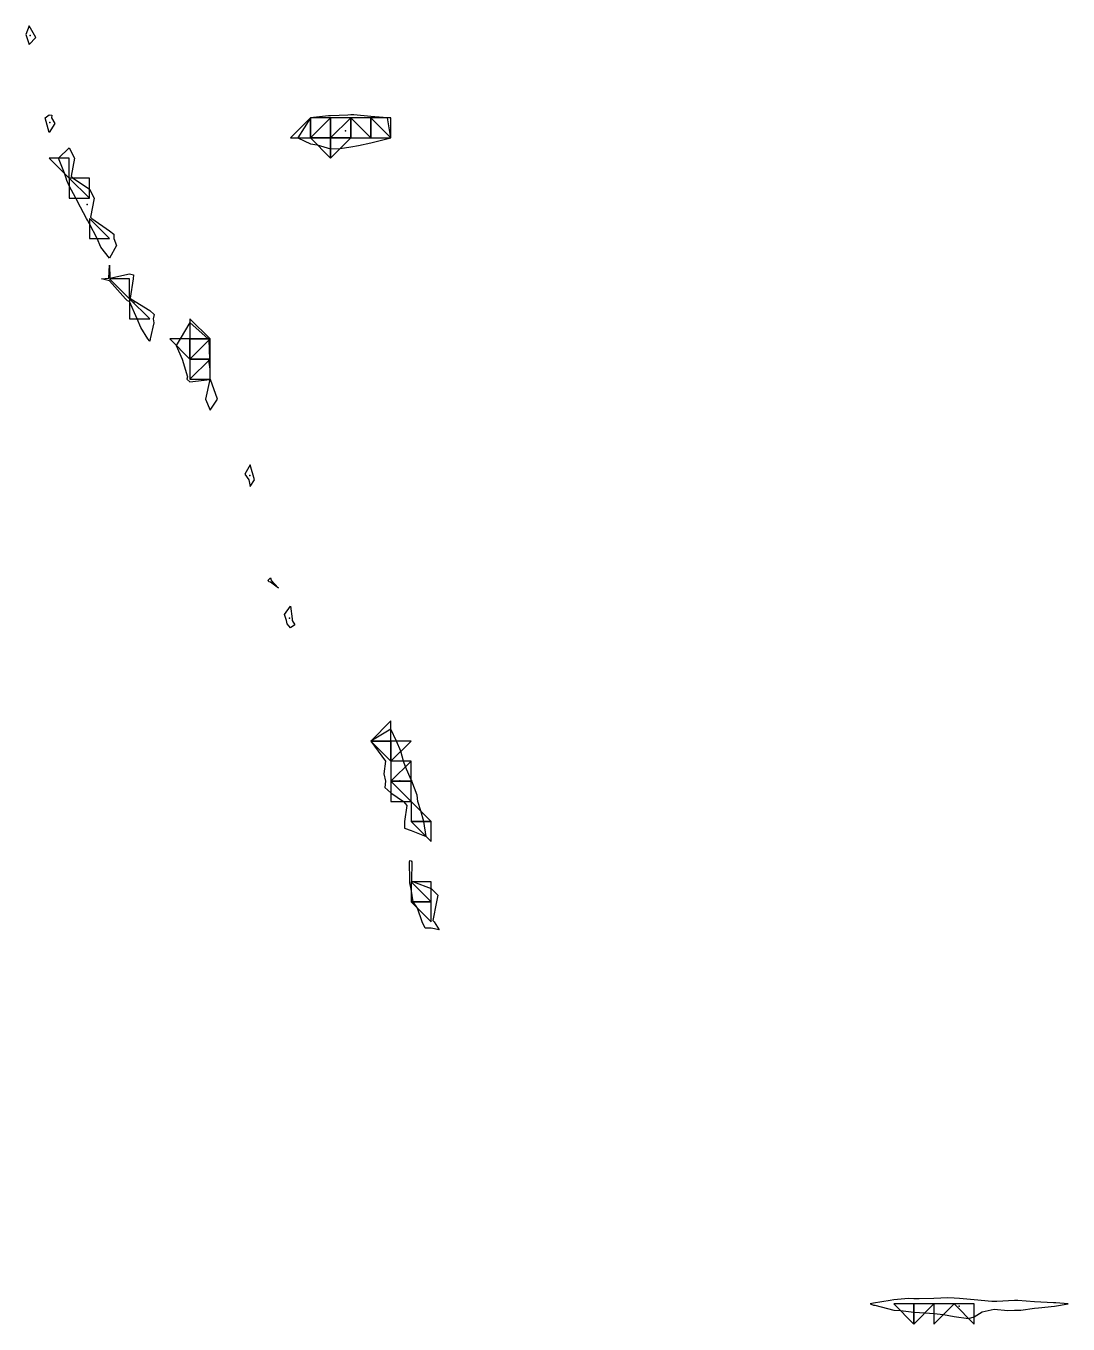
# Model space of a CAD drawing. Header units: metres. Extents: x 4732344 to 4732577, y 2266116 to 2266284.
# Drawn here: x 4732344.12 to 4732370.03, y 2266206.23 to 2266238.52 of the extents above; entities that cross this region are included whole.
import ezdxf

# ---------------------------------------------------------------- set-up
doc = ezdxf.new("R2010")
doc.units = ezdxf.units.M
doc.layers.add('TIN', color=5, linetype='Continuous')

msp = doc.modelspace()

# ---------------------------------------------------------------- linework, layer by layer
at = {"layer": 'corte', "color": 1}
for points in [[(4732344.698, 2266235.871, 1327.854), (4732344.601, 2266236.231, 1327.854), (4732344.698, 2266236.31, 1327.843), (4732344.765, 2266236.298, 1327.838), (4732344.758, 2266236.231, 1327.842), (4732344.839, 2266236.09, 1327.842), (4732344.698, 2266235.871, 1327.854)], [(4732345.651, 2266233.684, 1327.777), (4732345.627, 2266233.731, 1327.779), (4732345.478, 2266234.011, 1327.793), (4732345.362, 2266234.231, 1327.805), (4732345.198, 2266234.542, 1327.818), (4732345.137, 2266234.67, 1327.822), (4732345.124, 2266234.731, 1327.823), (4732345.077, 2266234.852, 1327.826), (4732344.935, 2266235.231, 1327.837), (4732345.198, 2266235.489, 1327.815), (4732345.328, 2266235.231, 1327.805), (4732345.244, 2266234.777, 1327.813), (4732345.299, 2266234.731, 1327.809), (4732345.698, 2266234.461, 1327.777), (4732345.817, 2266234.231, 1327.765), (4732345.729, 2266233.762, 1327.77), (4732345.763, 2266233.731, 1327.767), (4732346.198, 2266233.424, 1327.728), (4732346.309, 2266233.342, 1327.718), (4732346.307, 2266233.231, 1327.717), (4732346.376, 2266233.053, 1327.713), (4732346.198, 2266232.743, 1327.745), (4732345.986, 2266233.019, 1327.749), (4732345.889, 2266233.231, 1327.754), (4732345.698, 2266233.592, 1327.772), (4732345.651, 2266233.684, 1327.777)], [(4732347.198, 2266230.68, 1327.773), (4732347.154, 2266230.731, 1327.773), (4732346.981, 2266231.014, 1327.77), (4732346.885, 2266231.231, 1327.767), (4732346.698, 2266231.66, 1327.76), (4732346.647, 2266231.68, 1327.763), (4732346.598, 2266231.731, 1327.765), (4732346.198, 2266232.175, 1327.776), (4732345.998, 2266232.231, 1327.79), (4732346.181, 2266232.248, 1327.773), (4732346.198, 2266232.564, 1327.755), (4732346.211, 2266232.244, 1327.771), (4732346.698, 2266232.355, 1327.722), (4732346.793, 2266232.326, 1327.716), (4732346.787, 2266232.231, 1327.721), (4732346.715, 2266231.748, 1327.754), (4732346.732, 2266231.731, 1327.753), (4732347.198, 2266231.442, 1327.73), (4732347.306, 2266231.339, 1327.729), (4732347.284, 2266231.231, 1327.736), (4732347.298, 2266231.131, 1327.741), (4732347.213, 2266230.731, 1327.769), (4732347.198, 2266230.68, 1327.773)], [(4732350.398, 2266224.531, 1327.807), (4732350.198, 2266224.682, 1327.816), (4732350.16, 2266224.693, 1327.818), (4732350.147, 2266224.731, 1327.818), (4732350.198, 2266224.792, 1327.814), (4732350.216, 2266224.731, 1327.814), (4732350.398, 2266224.531, 1327.807)], [(4732350.698, 2266223.548, 1327.805), (4732350.615, 2266223.648, 1327.808), (4732350.599, 2266223.731, 1327.808), (4732350.554, 2266223.875, 1327.808), (4732350.698, 2266224.088, 1327.796), (4732350.737, 2266223.77, 1327.799), (4732350.737, 2266223.731, 1327.799), (4732350.804, 2266223.625, 1327.797), (4732350.698, 2266223.548, 1327.805)], [(4732353.698, 2266217.75, 1327.855), (4732353.712, 2266217.731, 1327.855), (4732353.71, 2266217.243, 1327.881), (4732353.755, 2266217.231, 1327.878), (4732354.198, 2266217.066, 1327.849), (4732354.366, 2266216.899, 1327.843), (4732354.332, 2266216.731, 1327.855), (4732354.238, 2266216.271, 1327.888), (4732354.27, 2266216.231, 1327.887), (4732354.395, 2266216.034, 1327.887), (4732354.198, 2266216.078, 1327.901), (4732354.045, 2266216.078, 1327.903), (4732353.971, 2266216.231, 1327.903), (4732353.857, 2266216.572, 1327.903), (4732353.748, 2266216.731, 1327.903), (4732353.698, 2266217.049, 1327.893), (4732353.669, 2266217.202, 1327.887), (4732353.664, 2266217.231, 1327.886), (4732353.663, 2266217.266, 1327.884), (4732353.655, 2266217.731, 1327.86), (4732353.67, 2266217.759, 1327.857), (4732353.698, 2266217.75, 1327.855)]]:
    msp.add_polyline3d(points, dxfattribs=at)
at = {"layer": 'corte_centroid', "color": 2}
for p in [(4732344.715, 2266236.118, 1327.851), (4732345.641, 2266234.077, 1327.78), (4732346.808, 2266231.637, 1327.751), (4732350.235, 2266224.682, 1327.814), (4732350.671, 2266223.79, 1327.802), (4732354.025, 2266216.729, 1327.882)]:
    msp.add_point(p, dxfattribs=at)
at = {"layer": 'lleno', "color": 3}
for points in [[(4732344.122, 2266238.307, 1327.99), (4732344.142, 2266238.231, 1327.992), (4732344.198, 2266238.058, 1327.996), (4732344.365, 2266238.231, 1327.974), (4732344.198, 2266238.517, 1327.973), (4732344.122, 2266238.307, 1327.99)], [(4732351.198, 2266236.231, 1327.779), (4732350.885, 2266235.731, 1327.781), (4732351.198, 2266235.584, 1327.774), (4732351.365, 2266235.564, 1327.771), (4732351.698, 2266235.458, 1327.764), (4732351.936, 2266235.469, 1327.76), (4732352.198, 2266235.511, 1327.757), (4732352.388, 2266235.541, 1327.755), (4732352.698, 2266235.606, 1327.751), (4732353.198, 2266235.731, 1327.745), (4732353.115, 2266236.231, 1327.749), (4732352.698, 2266236.268, 1327.754), (4732352.273, 2266236.306, 1327.76), (4732352.198, 2266236.305, 1327.761), (4732352.127, 2266236.302, 1327.763), (4732351.698, 2266236.285, 1327.77), (4732351.644, 2266236.285, 1327.771), (4732351.198, 2266236.231, 1327.779), (4732351.198, 2266236.231, 1327.779)], [(4732348.198, 2266229.662, 1327.963), (4732348.694, 2266229.727, 1327.926), (4732348.584, 2266229.231, 1327.961), (4732348.698, 2266228.961, 1327.969), (4732348.883, 2266229.231, 1327.941), (4732348.707, 2266229.722, 1327.925), (4732348.704, 2266229.731, 1327.925), (4732348.703, 2266229.736, 1327.925), (4732348.698, 2266229.981, 1327.911), (4732348.672, 2266230.205, 1327.9), (4732348.692, 2266230.231, 1327.898), (4732348.675, 2266230.708, 1327.872), (4732348.65, 2266230.731, 1327.872), (4732348.198, 2266231.144, 1327.88), (4732347.954, 2266230.731, 1327.919), (4732347.859, 2266230.57, 1327.935), (4732348.006, 2266230.231, 1327.944), (4732348.139, 2266229.79, 1327.96), (4732348.125, 2266229.731, 1327.964), (4732348.198, 2266229.662, 1327.963)], [(4732349.56, 2266227.369, 1327.977), (4732349.662, 2266227.231, 1327.975), (4732349.698, 2266227.064, 1327.979), (4732349.804, 2266227.231, 1327.966), (4732349.698, 2266227.598, 1327.958), (4732349.56, 2266227.369, 1327.977)], [(4732352.698, 2266220.731, 1327.965), (4732353.06, 2266220.231, 1327.991), (4732353.017, 2266219.912, 1328.012), (4732353.062, 2266219.731, 1328.022), (4732353.042, 2266219.575, 1328.032), (4732353.198, 2266219.446, 1328.038), (4732353.508, 2266219.231, 1328.045), (4732353.594, 2266219.127, 1328.036), (4732353.531, 2266218.731, 1328.034), (4732353.533, 2266218.566, 1328.031), (4732353.698, 2266218.51, 1328.016), (4732354.073, 2266218.356, 1327.99), (4732354.015, 2266218.731, 1327.993), (4732353.936, 2266218.993, 1328.004), (4732353.863, 2266219.231, 1328.014), (4732353.848, 2266219.381, 1328.018), (4732353.712, 2266219.731, 1328.013), (4732353.715, 2266219.748, 1328.012), (4732353.698, 2266219.767, 1328.011), (4732353.555, 2266220.088, 1327.993), (4732353.512, 2266220.231, 1327.985), (4732353.445, 2266220.478, 1327.971), (4732353.335, 2266220.731, 1327.957), (4732353.198, 2266221.024, 1327.941), (4732352.698, 2266220.731, 1327.965)], [(4732365.227, 2266206.702, 1327.982), (4732365.698, 2266206.579, 1327.977), (4732365.865, 2266206.564, 1327.976), (4732366.198, 2266206.523, 1327.973), (4732366.478, 2266206.511, 1327.97), (4732366.698, 2266206.492, 1327.968), (4732366.938, 2266206.471, 1327.966), (4732367.198, 2266206.421, 1327.963), (4732367.559, 2266206.37, 1327.958), (4732367.698, 2266206.41, 1327.956), (4732367.894, 2266206.535, 1327.956), (4732368.198, 2266206.599, 1327.957), (4732368.531, 2266206.564, 1327.957), (4732368.698, 2266206.572, 1327.957), (4732368.857, 2266206.572, 1327.957), (4732369.198, 2266206.626, 1327.956), (4732369.298, 2266206.631, 1327.955), (4732369.698, 2266206.675, 1327.956), (4732370.031, 2266206.731, 1327.958), (4732369.725, 2266206.758, 1327.958), (4732369.698, 2266206.759, 1327.958), (4732369.67, 2266206.759, 1327.958), (4732369.198, 2266206.784, 1327.958), (4732368.783, 2266206.816, 1327.959), (4732368.698, 2266206.814, 1327.959), (4732368.26, 2266206.794, 1327.959), (4732368.198, 2266206.792, 1327.959), (4732368.135, 2266206.794, 1327.959), (4732367.698, 2266206.833, 1327.96), (4732367.333, 2266206.866, 1327.964), (4732367.198, 2266206.872, 1327.965), (4732367.043, 2266206.886, 1327.966), (4732366.698, 2266206.869, 1327.97), (4732366.326, 2266206.859, 1327.973), (4732366.198, 2266206.859, 1327.974), (4732366.066, 2266206.863, 1327.975), (4732365.698, 2266206.831, 1327.978), (4732365.611, 2266206.819, 1327.979), (4732365.198, 2266206.746, 1327.983), (4732365.115, 2266206.731, 1327.983), (4732365.179, 2266206.712, 1327.983), (4732365.198, 2266206.7, 1327.982), (4732365.227, 2266206.702, 1327.982)]]:
    msp.add_polyline3d(points, dxfattribs=at)
at = {"layer": 'lleno_centroid', "color": 2}
for p in [(4732344.228, 2266238.276, 1327.983), (4732352.064, 2266235.906, 1327.766), (4732348.375, 2266230.226, 1327.919), (4732349.692, 2266227.334, 1327.969), (4732353.421, 2266219.743, 1328.016), (4732367.327, 2266206.676, 1327.963)]:
    msp.add_point(p, dxfattribs=at)
at = {"layer": 'TIN', "color": 5}
for points in [[(4732351.198, 2266235.731, 0.105), (4732351.198, 2266236.231, 0.1), (4732350.698, 2266235.731, 0.097)], [(4732351.698, 2266236.231, 0.108), (4732351.198, 2266236.231, 0.1), (4732351.198, 2266235.731, 0.105)], [(4732351.198, 2266235.731, 0.105), (4732351.698, 2266235.731, 0.112), (4732351.698, 2266236.231, 0.108)], [(4732352.198, 2266236.231, 0.111), (4732351.698, 2266236.231, 0.108), (4732351.698, 2266235.731, 0.112)], [(4732352.198, 2266236.231, 0.111), (4732351.698, 2266235.731, 0.112), (4732352.198, 2266235.731, 0.111)], [(4732352.698, 2266235.731, 0.106), (4732352.698, 2266236.231, 0.105), (4732352.198, 2266236.231, 0.111)], [(4732352.198, 2266235.731, 0.111), (4732352.698, 2266235.731, 0.106), (4732352.198, 2266236.231, 0.111)], [(4732352.698, 2266236.231, 0.105), (4732352.698, 2266235.731, 0.106), (4732353.198, 2266235.731, 0.1)], [(4732353.198, 2266235.731, 0.1), (4732353.198, 2266236.231, 0.099), (4732352.698, 2266236.231, 0.105)], [(4732351.698, 2266235.231, 0.09), (4732351.698, 2266235.731, 0.112), (4732351.198, 2266235.731, 0.105)], [(4732352.198, 2266235.731, 0.111), (4732351.698, 2266235.731, 0.112), (4732351.698, 2266235.231, 0.09)], [(4732344.698, 2266235.231, -0.056), (4732345.198, 2266234.731, -0.114), (4732345.198, 2266235.231, -0.149)], [(4732345.698, 2266234.731, -0.045), (4732345.198, 2266234.731, -0.114), (4732345.698, 2266234.231, -0.147)], [(4732345.698, 2266234.231, -0.147), (4732345.198, 2266234.731, -0.114), (4732345.198, 2266234.231, -0.077)], [(4732345.698, 2266233.731, -0.11), (4732345.698, 2266233.231, -0.074), (4732346.198, 2266233.231, -0.142)], [(4732346.698, 2266232.231, -0.125), (4732346.198, 2266232.231, -0.102), (4732346.698, 2266231.731, -0.104)], [(4732346.698, 2266231.231, -0.076), (4732347.198, 2266231.231, -0.14), (4732346.698, 2266231.731, -0.104)], [(4732348.698, 2266230.731, 0.096), (4732348.198, 2266231.231, 0.092), (4732348.198, 2266230.731, 0.138)], [(4732348.198, 2266230.231, 0.184), (4732348.198, 2266230.731, 0.138), (4732347.698, 2266230.731, 0.06)], [(4732348.198, 2266230.231, 0.184), (4732348.698, 2266230.231, 0.099), (4732348.698, 2266230.731, 0.096)], [(4732348.698, 2266230.731, 0.096), (4732348.198, 2266230.731, 0.138), (4732348.198, 2266230.231, 0.184)], [(4732348.198, 2266229.731, 0.118), (4732348.698, 2266229.731, 0.101), (4732348.698, 2266230.231, 0.099)], [(4732348.198, 2266230.231, 0.184), (4732348.198, 2266229.731, 0.118), (4732348.698, 2266230.231, 0.099)], [(4732353.198, 2266221.231, 0.088), (4732352.698, 2266220.731, 0.1), (4732353.198, 2266220.731, 0.117)], [(4732353.198, 2266220.731, 0.117), (4732352.698, 2266220.731, 0.1), (4732353.198, 2266220.231, 0.144)], [(4732353.198, 2266220.731, 0.117), (4732353.198, 2266220.231, 0.144), (4732353.698, 2266220.731, 0.055)], [(4732353.698, 2266220.231, 0.074), (4732353.198, 2266219.731, 0.165), (4732353.698, 2266219.731, 0.102)], [(4732353.198, 2266220.231, 0.144), (4732353.198, 2266219.731, 0.165), (4732353.698, 2266220.231, 0.074)], [(4732353.198, 2266219.231, 0.051), (4732353.698, 2266219.231, 0.13), (4732353.198, 2266219.731, 0.165)], [(4732353.198, 2266219.731, 0.165), (4732353.698, 2266219.231, 0.13), (4732353.698, 2266219.731, 0.102)], [(4732353.698, 2266218.731, 0.157), (4732354.198, 2266218.731, 0.067), (4732353.698, 2266219.231, 0.13)], [(4732354.198, 2266218.231, 0.081), (4732354.198, 2266218.731, 0.067), (4732353.698, 2266218.731, 0.157)], [(4732353.698, 2266217.231, -0.104), (4732354.198, 2266216.731, -0.163), (4732354.198, 2266217.231, -0.069)], [(4732353.698, 2266216.731, -0.093), (4732354.198, 2266216.731, -0.163), (4732353.698, 2266217.231, -0.104)], [(4732354.198, 2266216.231, -0.115), (4732354.198, 2266216.731, -0.163), (4732353.698, 2266216.731, -0.093)], [(4732366.198, 2266206.731, 0.11), (4732365.698, 2266206.731, 0.107), (4732366.198, 2266206.231, 0.086)], [(4732366.198, 2266206.731, 0.11), (4732366.198, 2266206.231, 0.086), (4732366.698, 2266206.731, 0.111)], [(4732367.198, 2266206.731, 0.113), (4732366.698, 2266206.731, 0.111), (4732366.698, 2266206.231, 0.088)], [(4732367.198, 2266206.731, 0.113), (4732367.698, 2266206.231, 0.095), (4732367.698, 2266206.731, 0.109)]]:
    msp.add_3dface(points, dxfattribs=at)

doc.saveas('drawing.dxf')
